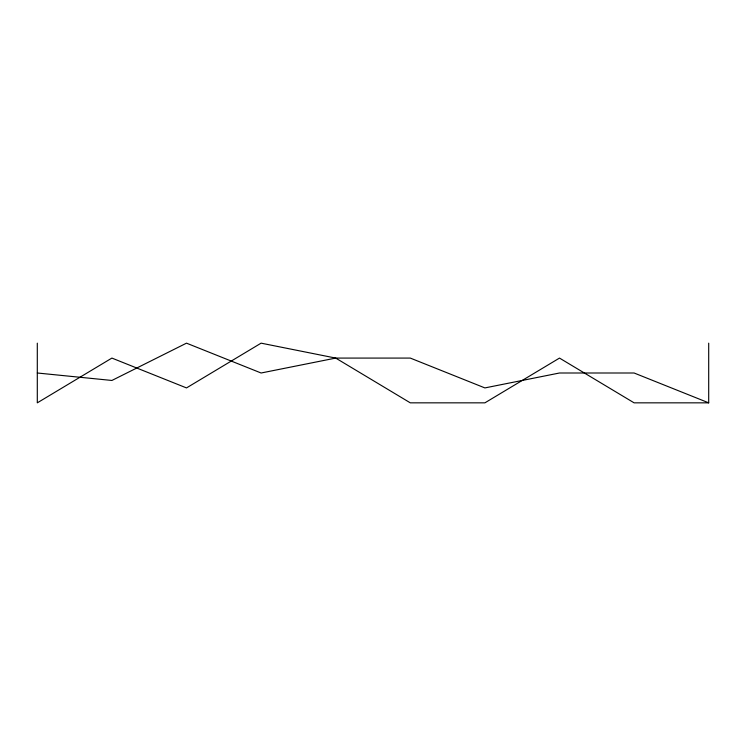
<?xml version="1.0" encoding="UTF-8"?>
<svg xmlns="http://www.w3.org/2000/svg" width="746" height="746" viewBox="0 0 746 746"><rect width="100%" height="100%" fill="white"/><g stroke="black" fill="none" stroke-linecap="round" stroke-linejoin="round"><path stroke-width="1.12" d="M708.7 343.16L708.7 402.84L634.1 402.84L559.5 358.08L484.9 402.84L410.3 402.84L335.7 358.08L261.1 343.16L186.5 387.92L111.9 358.08L37.3 402.84L37.3 343.16M37.3 373L111.9 380.46L186.5 343.16L261.1 373L335.7 358.08L410.3 358.08L484.9 387.92L559.5 373L634.1 373L708.7 402.84"/></g></svg>
